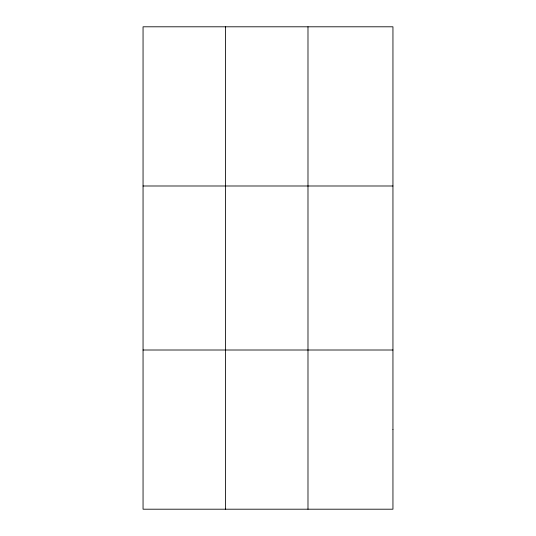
<?xml version="1.0" encoding="UTF-8"?>
<svg xmlns="http://www.w3.org/2000/svg" width="536" height="536" viewBox="0 0 536 536"><rect width="100%" height="100%" fill="white"/><g stroke="black" fill="none" stroke-linecap="round" stroke-linejoin="round"><path stroke-width="0.8" d="M225.515 26.8L225.515 509.2M307.986 26.8L307.986 509.2M143.052 185.992L392.948 185.992M143.052 350.008L392.948 350.008M392.948 429.604L392.948 509.2L143.052 509.2L143.052 26.8L392.948 26.8L392.948 429.604"/></g></svg>
